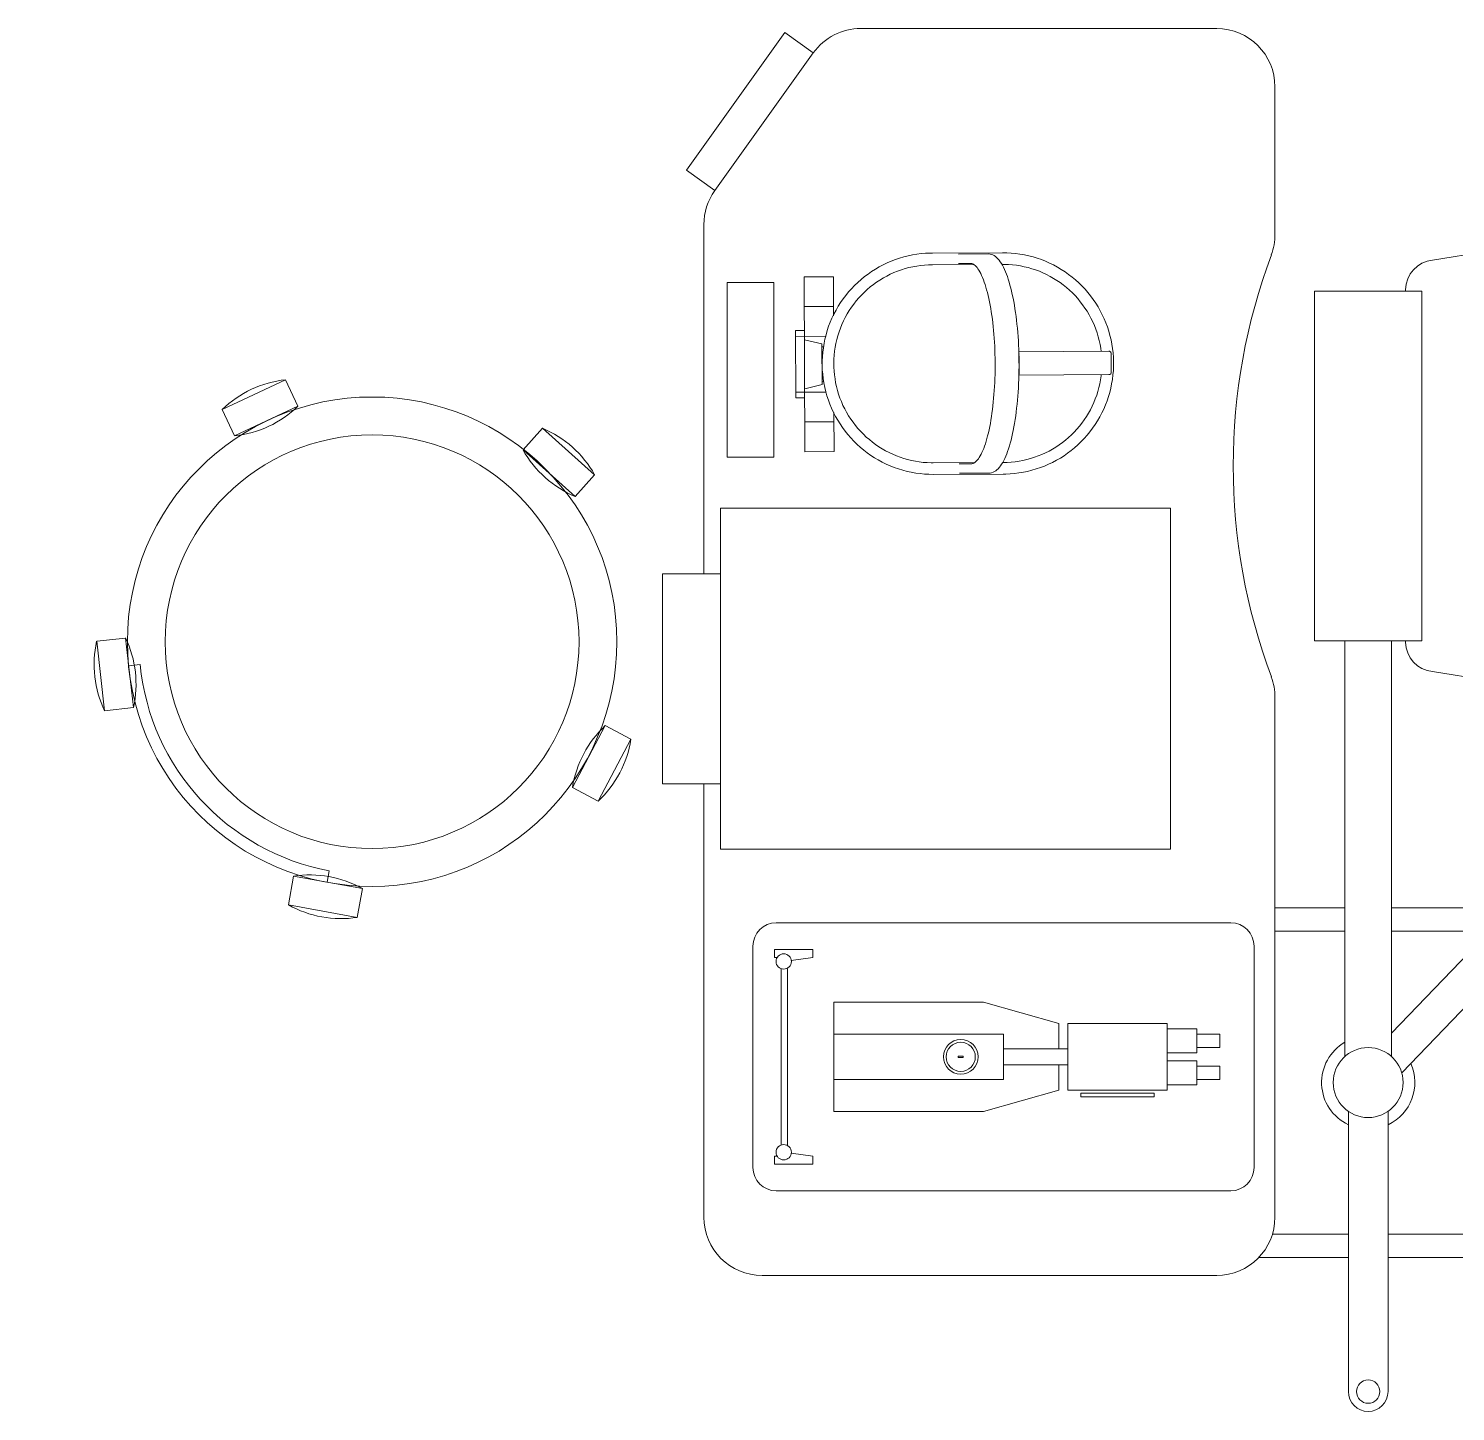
# Model space of a CAD drawing. Header units: millimetres. Extents: x -160614 to 59925, y -157025 to 0.
# Drawn here: x -59699 to -58475, y -108536 to -107349 of the extents above; entities that cross this region are included whole.
import ezdxf

# ---------------------------------------------------------------- set-up
doc = ezdxf.new("R2010")
doc.units = ezdxf.units.MM
doc.header["$LTSCALE"] = 8
doc.layers.get('0').update_dxf_attribs({"color": 9, "lineweight": 5})
doc.layers.add('72_EGR_EQP_TAG', color=9, linetype='Continuous', lineweight=5)
doc.layers.add('LOADING', color=9, linetype='Continuous', lineweight=5)
doc.layers.get('0').off()
doc.layers.get('0').freeze()

# ---------------------------------------------------------------- blocks, each defined once
blk = doc.blocks.new('ME12281-P')
for p, q in [((0.4454, 0.3153), (0.0554, 0.3153)), ((0.0354, 0.2953), (0.0354, 0.1053)), ((0.4654, 0.1053), (0.4654, 0.2953)), ((0.414, 0.2923), (0.414, 0.2855)), ((0.4469, 0.2923), (0.414, 0.2923)), ((0.414, 0.2855), (0.4325, 0.283)), ((0.4469, 0.2855), (0.4447, 0.2855)), ((0.4469, 0.2923), (0.4469, 0.2855)), ((0.4356, 0.2759), (0.4356, 0.124)), ((0.4412, 0.2759), (0.4412, 0.1246)), ((0.2028, 0.2289), (0.2676, 0.2473)), ((0.2676, 0.2473), (0.3961, 0.2473)), ((0.3961, 0.2473), (0.3961, 0.1533)), ((0.0845, 0.2243), (0.1099, 0.2243)), ((0.0845, 0.2243), (0.0845, 0.2037)), ((0.1099, 0.2289), (0.1953, 0.2289)), ((0.1099, 0.2289), (0.1099, 0.1716)), ((0.1953, 0.2289), (0.1953, 0.1716)), ((0.2028, 0.2289), (0.2028, 0.2071)), ((0.0648, 0.2198), (0.0845, 0.2198)), ((0.0648, 0.2198), (0.0648, 0.2083)), ((0.0648, 0.2083), (0.0845, 0.2083)), ((0.2504, 0.2198), (0.3961, 0.2198)), ((0.2504, 0.2198), (0.2504, 0.1808)), ((0.0845, 0.2037), (0.1099, 0.2037)), ((0.0845, 0.1968), (0.0845, 0.1762)), ((0.0845, 0.1968), (0.1099, 0.1968)), ((0.1953, 0.2071), (0.2504, 0.2071)), ((0.2851, 0.2009), (0.2851, 0.1996)), ((0.2851, 0.2009), (0.2892, 0.2009)), ((0.2851, 0.1996), (0.2892, 0.1996)), ((0.2892, 0.2009), (0.2892, 0.1996)), ((0.0648, 0.1922), (0.0648, 0.1808)), ((0.0648, 0.1922), (0.0845, 0.1922)), ((0.1953, 0.1934), (0.2504, 0.1934)), ((0.2028, 0.1934), (0.2028, 0.1716)), ((0.0648, 0.1808), (0.0845, 0.1808)), ((0.0845, 0.1762), (0.1099, 0.1762)), ((0.1099, 0.1716), (0.1953, 0.1716)), ((0.2028, 0.1716), (0.2676, 0.1533)), ((0.2504, 0.1808), (0.3961, 0.1808)), ((0.1211, 0.1692), (0.1211, 0.166)), ((0.1211, 0.1692), (0.184, 0.1692)), ((0.1211, 0.166), (0.184, 0.166)), ((0.184, 0.1692), (0.184, 0.166)), ((0.2676, 0.1533), (0.3961, 0.1533)), ((0.414, 0.1151), (0.4325, 0.1175)), ((0.414, 0.1151), (0.414, 0.1082)), ((0.4469, 0.1151), (0.4447, 0.1151)), ((0.4469, 0.1082), (0.4469, 0.1151)), ((0.4469, 0.1082), (0.414, 0.1082)), ((0.0554, 0.0853), (0.4454, 0.0853))]:
    blk.add_line(p, q)
for centre, radius in [((0.439, 0.2821), 0.00657), ((0.2871, 0.2003), 0.0149), ((0.2871, 0.2003), 0.0125), ((0.439, 0.1184), 0.00657)]:
    blk.add_circle(centre, radius)
for centre, start, end in [((0.0554, 0.2953), 90, 180), ((0.4454, 0.2953), 0, 90), ((0.0554, 0.1053), 180, 270), ((0.4454, 0.1053), 270, 0)]:
    blk.add_arc(centre, 0.02, start, end)
blk = doc.blocks.new('ME18014A-P')
for p, q in [((0.2537, 1.2997), (0.2362, 1.2753)), ((0.2537, 1.2997), (0.3719, 1.2152)), ((-0.6447, 1.2847), (-0.2727, 1.2847)), ((-0.0927, 1.2847), (0.2071, 1.2847)), ((0.2362, 1.2753), (0.3544, 1.1908)), ((0.2362, 1.2753), (0.3544, 1.1908)), ((-0.6947, 1.2347), (-0.6947, 0.8447)), ((0.3719, 1.2152), (0.3544, 1.1908)), ((0.3753, 1.1501), (0.3753, 0.8447)), ((-0.6792, 0.7317), (-0.6792, 0.8085)), ((-0.6592, 0.7317), (-0.6592, 0.7968)), ((-0.6447, 0.7947), (-0.1986, 0.7947)), ((-0.3992, 0.7347), (-0.3992, 0.7947)), ((-0.3792, 0.7347), (-0.3792, 0.7947)), ((0.1986, 0.7947), (0.3253, 0.7947)), ((-0.15, 0.7347), (-0.5068, 0.7347)), ((-0.7944, 0.7317), (-0.5539, 0.7317)), ((-0.5539, 0.6977), (-0.7944, 0.6977)), ((-0.6792, 0.3732), (-0.6792, 0.6977)), ((-0.6592, 0.3932), (-0.6592, 0.6977)), ((-0.3759, 0.5465), (-0.5208, 0.6859)), ((-0.15, 0.6947), (-0.5068, 0.6947)), ((-0.3551, 0.5682), (-0.4867, 0.6947)), ((-0.3992, 0.6105), (-0.3992, 0.6947)), ((-0.3792, 0.5913), (-0.3792, 0.6947)), ((-0.15, 0.6826), (-0.1512, 0.6826)), ((0.1512, 0.6826), (0.15, 0.6826)), ((-0.1765, 0.6594), (-0.1913, 0.5686)), ((0.1913, 0.5686), (0.1765, 0.6594))]:
    blk.add_line(p, q)
for points in [[(-0.2727, 1.2703), (-0.0927, 1.2703), (-0.0927, 1.3203), (-0.2727, 1.3203)], [(-0.3289, 0.8843), (-0.3289, 1.2703), (-0.0364, 1.2703), (-0.0364, 0.8843)], [(-0.15, 0.6686), (0.15, 0.6686), (0.15, 0.7607), (-0.15, 0.7607)]]:
    blk.add_lwpolyline(points, close=True)
for centre, radius in [((-0.5292, 0.7147), 0.03), ((-0.7944, 0.7147), 0.01)]:
    blk.add_circle(centre, radius)
for centre, radius, start, end in [((-0.6447, 1.2347), 0.05, 90, 180), ((0.2071, 1.2347), 0.05, 54.4343, 90), ((0.3253, 1.1501), 0.05, 0, 54.4343), ((-0.6447, 0.8447), 0.05, 180, 270), ((0.3253, 0.8447), 0.05, 270, 0), ((0, 0.313), 0.5175, 69.5195, 110.4805), ((-0.1986, 0.8447), 0.05, 270, 290.4805), ((0.1986, 0.8447), 0.05, 249.5195, 270), ((-0.5292, 0.7147), 0.04, 30, 154.8331), ((-0.7944, 0.7147), 0.017, 90, 270), ((-0.5292, 0.7147), 0.04, 205.1669, 294.1023), ((-0.1512, 0.6572), 0.0254, 90, 175.0303), ((0.1512, 0.6572), 0.0254, 4.9697, 90)]:
    blk.add_arc(centre, radius, start, end)
blk = doc.blocks.new('ME12818-P')
for p, q in [((-0.0723, 0.1635), (0.0777, 0.1635)), ((-0.0723, 0.1635), (-0.0723, 0.1385)), ((-0.0468, 0.1635), (-0.0468, 0.1385)), ((-0.0262, 0.1712), (0.0316, 0.1712)), ((-0.0262, 0.1712), (-0.0262, 0.1635)), ((-0.0212, 0.1712), (-0.0212, 0.145)), ((-0.0148, 0.1485), (-0.0184, 0.1635)), ((0.0238, 0.1635), (0.0202, 0.1485)), ((0.0266, 0.1712), (0.0266, 0.145)), ((0.0316, 0.1712), (0.0316, 0.1635)), ((0.0521, 0.1635), (0.0521, 0.1385)), ((0.0777, 0.1635), (0.0777, 0.1385)), ((0.0202, 0.1485), (-0.0148, 0.1485)), ((-0.0123, 0.1485), (-0.0123, 0.1471)), ((0.0177, 0.1471), (0.0177, 0.1485)), ((-0.0389, 0.1385), (-0.0723, 0.1385)), ((0.0777, 0.1385), (0.0442, 0.1385)), ((-0.0923, 0.0534), (-0.0923, -0.0066)), ((-0.0823, 0.018), (-0.0823, 0.0534)), ((0.0877, 0.0534), (0.0877, 0.018)), ((0.0977, -0.0066), (0.0977, 0.0534)), ((-0.0913, 0.0311), (-0.0913, 0.0053)), ((-0.0833, 0.0208), (-0.0833, 0.0311)), ((0.0887, 0.0311), (0.0887, 0.0208)), ((0.0967, 0.0053), (0.0967, 0.0311)), ((-0.0823, -0.0066), (-0.0823, -0.006)), ((0.0877, -0.0061), (0.0877, -0.0066)), ((-0.0053, -0.0205), (0.0107, -0.0205)), ((-0.0053, -0.0996), (-0.0058, -0.0996)), ((0.0107, -0.0996), (-0.0053, -0.0996)), ((0.0111, -0.0996), (0.0107, -0.0996))]:
    blk.add_line(p, q)
at = {"flags": 128}
for points in [[(0.0977, 0.0534), (0.0976, 0.0572), (0.0974, 0.061), (0.097, 0.0648), (0.0965, 0.0685), (0.0958, 0.0723), (0.095, 0.076), (0.094, 0.0796), (0.0929, 0.0833), (0.0916, 0.0869), (0.0902, 0.0904), (0.0886, 0.0939), (0.087, 0.0973), (0.0851, 0.1006), (0.0832, 0.1038), (0.0811, 0.107), (0.0789, 0.1101), (0.0766, 0.1131), (0.0741, 0.116), (0.0716, 0.1188), (0.0689, 0.1215), (0.0661, 0.1241), (0.0632, 0.1266), (0.0602, 0.129), (0.0572, 0.1312), (0.054, 0.1333), (0.0508, 0.1353), (0.0475, 0.1372), (0.0441, 0.1389), (0.0406, 0.1405), (0.0371, 0.1419), (0.0335, 0.1432), (0.0299, 0.1444), (0.0263, 0.1454), (0.0226, 0.1463), (0.0188, 0.147), (0.0151, 0.1476), (0.0113, 0.148), (0.0075, 0.1483), (0.0037, 0.1484), (-0.0001, 0.1483), (-0.0039, 0.1482), (-0.0077, 0.1478), (-0.0114, 0.1473), (-0.0152, 0.1467), (-0.0189, 0.1459), (-0.0226, 0.145), (-0.0262, 0.1439), (-0.0298, 0.1427), (-0.0334, 0.1413), (-0.0368, 0.1398), (-0.0403, 0.1381), (-0.0436, 0.1363), (-0.0469, 0.1344), (-0.0501, 0.1324), (-0.0532, 0.1302), (-0.0562, 0.1279), (-0.0592, 0.1255), (-0.062, 0.1229), (-0.0647, 0.1203), (-0.0674, 0.1176), (-0.0699, 0.1147), (-0.0723, 0.1118), (-0.0745, 0.1087), (-0.0767, 0.1056), (-0.0787, 0.1024), (-0.0806, 0.0991), (-0.0824, 0.0957), (-0.084, 0.0923), (-0.0855, 0.0888), (-0.0868, 0.0852), (-0.088, 0.0816), (-0.0891, 0.078), (-0.09, 0.0743), (-0.0907, 0.0705), (-0.0914, 0.0668), (-0.0918, 0.063), (-0.0921, 0.0592), (-0.0923, 0.0554), (-0.0923, 0.0534)], [(-0.0823, 0.0534), (-0.0822, 0.0568), (-0.082, 0.0602), (-0.0817, 0.0636), (-0.0812, 0.0669), (-0.0806, 0.0703), (-0.0799, 0.0736), (-0.079, 0.0769), (-0.078, 0.0801), (-0.0769, 0.0833), (-0.0756, 0.0865), (-0.0742, 0.0896), (-0.0727, 0.0926), (-0.0711, 0.0956), (-0.0693, 0.0985), (-0.0675, 0.1014), (-0.0655, 0.1041), (-0.0634, 0.1068), (-0.0612, 0.1094), (-0.0589, 0.1119), (-0.0565, 0.1144), (-0.054, 0.1167), (-0.0515, 0.1189), (-0.0488, 0.121), (-0.0461, 0.123), (-0.0432, 0.1249), (-0.0403, 0.1267), (-0.0374, 0.1284), (-0.0343, 0.1299), (-0.0313, 0.1313), (-0.0281, 0.1326), (-0.0249, 0.1338), (-0.0217, 0.1348), (-0.0184, 0.1357), (-0.0151, 0.1365), (-0.0118, 0.1371), (-0.0084, 0.1377), (-0.005, 0.138), (-0.0016, 0.1383), (0.0018, 0.1384), (0.0052, 0.1383), (0.0086, 0.1382), (0.012, 0.1379), (0.0153, 0.1374), (0.0187, 0.1369), (0.022, 0.1362), (0.0253, 0.1353), (0.0286, 0.1344), (0.0318, 0.1333), (0.0349, 0.132), (0.0381, 0.1307), (0.0411, 0.1292), (0.0441, 0.1276), (0.0471, 0.1259), (0.0499, 0.1241), (0.0527, 0.1221), (0.0554, 0.1201), (0.058, 0.1179), (0.0606, 0.1156), (0.063, 0.1133), (0.0654, 0.1108), (0.0676, 0.1082), (0.0698, 0.1056), (0.0718, 0.1029), (0.0737, 0.1001), (0.0755, 0.0972), (0.0772, 0.0943), (0.0788, 0.0912), (0.0803, 0.0882), (0.0816, 0.085), (0.0828, 0.0819), (0.0839, 0.0786), (0.0848, 0.0754), (0.0856, 0.0721), (0.0863, 0.0687), (0.0868, 0.0654), (0.0873, 0.062), (0.0875, 0.0586), (0.0877, 0.0552), (0.0877, 0.0534)], [(-0.0833, 0.0208), (-0.0833, 0.0202), (-0.0831, 0.0195), (-0.0829, 0.0189), (-0.0825, 0.0182), (-0.082, 0.0175), (-0.0813, 0.0167), (-0.0805, 0.016), (-0.0796, 0.0152), (-0.0785, 0.0144), (-0.0773, 0.0136), (-0.076, 0.0128), (-0.0745, 0.012), (-0.0729, 0.0113), (-0.0711, 0.0105), (-0.0692, 0.0098), (-0.0672, 0.009), (-0.0651, 0.0083), (-0.0629, 0.0077), (-0.0606, 0.007), (-0.0581, 0.0064), (-0.0556, 0.0057), (-0.053, 0.0052), (-0.0502, 0.0046), (-0.0474, 0.0041), (-0.0445, 0.0036), (-0.0416, 0.0031), (-0.0385, 0.0027), (-0.0354, 0.0022), (-0.0322, 0.0019), (-0.029, 0.0015), (-0.0257, 0.0012), (-0.0224, 0.0009), (-0.019, 0.0007), (-0.0156, 0.0005), (-0.0122, 0.0003), (-0.0087, 0.0002), (-0.0052, 0.0001), (-0.0017, 0), (0.0017, 0), (0.0052, 0), (0.0087, 0), (0.0122, 0.0001), (0.0157, 0.0002), (0.0191, 0.0004), (0.0226, 0.0006), (0.026, 0.0008), (0.0293, 0.0011), (0.0326, 0.0014), (0.0359, 0.0017), (0.0391, 0.002), (0.0422, 0.0024), (0.0453, 0.0029), (0.0483, 0.0033), (0.0513, 0.0038), (0.0541, 0.0043), (0.0569, 0.0049), (0.0596, 0.0054), (0.0622, 0.006), (0.0647, 0.0067), (0.067, 0.0073), (0.0693, 0.008), (0.0715, 0.0087), (0.0736, 0.0094), (0.0755, 0.0101), (0.0773, 0.0109), (0.079, 0.0116), (0.0806, 0.0124), (0.082, 0.0132), (0.0833, 0.014), (0.0844, 0.0147), (0.0854, 0.0155), (0.0863, 0.0163), (0.087, 0.0171), (0.0876, 0.0178), (0.0881, 0.0185), (0.0884, 0.0192), (0.0886, 0.0198), (0.0887, 0.0204), (0.0887, 0.0208)], [(-0.0913, 0.0053), (-0.0912, 0.004), (-0.0909, 0.0028), (-0.0905, 0.0016), (-0.0898, 0.0005), (-0.089, -0.0007), (-0.0881, -0.0017), (-0.0871, -0.0028), (-0.0859, -0.0038), (-0.0845, -0.0047), (-0.0831, -0.0057), (-0.0815, -0.0066), (-0.0798, -0.0075), (-0.078, -0.0083), (-0.076, -0.0092), (-0.0739, -0.01), (-0.0718, -0.0108), (-0.0695, -0.0116), (-0.067, -0.0123), (-0.0645, -0.013), (-0.0619, -0.0137), (-0.0592, -0.0144), (-0.0563, -0.015), (-0.0534, -0.0156), (-0.0504, -0.0162), (-0.0473, -0.0167), (-0.0442, -0.0172), (-0.0409, -0.0177), (-0.0376, -0.0181), (-0.0343, -0.0185), (-0.0308, -0.0189), (-0.0274, -0.0192), (-0.0238, -0.0195), (-0.0203, -0.0198), (-0.0167, -0.02), (-0.013, -0.0202), (-0.0094, -0.0203), (-0.0057, -0.0204), (-0.002, -0.0205), (0.0017, -0.0205), (0.0054, -0.0205), (0.0091, -0.0204), (0.0128, -0.0204), (0.0164, -0.0202), (0.0201, -0.0201), (0.0237, -0.0199), (0.0273, -0.0196), (0.0309, -0.0194), (0.0344, -0.0191), (0.0378, -0.0187), (0.0412, -0.0183), (0.0446, -0.0179), (0.0478, -0.0175), (0.051, -0.017), (0.0542, -0.0165), (0.0572, -0.0159), (0.0602, -0.0153), (0.063, -0.0147), (0.0658, -0.0141), (0.0685, -0.0134), (0.0711, -0.0127), (0.0735, -0.012), (0.0759, -0.0112), (0.0782, -0.0104), (0.0803, -0.0096), (0.0823, -0.0088), (0.0842, -0.008), (0.086, -0.0071), (0.0876, -0.0062), (0.0892, -0.0052), (0.0906, -0.0043), (0.0918, -0.0033), (0.093, -0.0023), (0.094, -0.0012), (0.0948, -0.0002), (0.0955, 0.001), (0.0961, 0.0022), (0.0965, 0.0034), (0.0967, 0.0046), (0.0967, 0.0053)], [(-0.0923, -0.0066), (-0.0922, -0.0104), (-0.092, -0.0142), (-0.0916, -0.018), (-0.0911, -0.0217), (-0.0904, -0.0255), (-0.0896, -0.0292), (-0.0886, -0.0329), (-0.0875, -0.0365), (-0.0862, -0.0401), (-0.0848, -0.0436), (-0.0833, -0.0471), (-0.0816, -0.0505), (-0.0797, -0.0538), (-0.0778, -0.0571), (-0.0757, -0.0603), (-0.0735, -0.0633), (-0.0712, -0.0663), (-0.0687, -0.0693), (-0.0662, -0.0721), (-0.0635, -0.0748), (-0.0607, -0.0774), (-0.0578, -0.0798), (-0.0549, -0.0822), (-0.0518, -0.0844), (-0.0486, -0.0866), (-0.0454, -0.0885), (-0.0421, -0.0904), (-0.0387, -0.0921), (-0.0352, -0.0937), (-0.0317, -0.0952), (-0.0282, -0.0965), (-0.0245, -0.0976), (-0.0209, -0.0986), (-0.0172, -0.0995), (-0.0135, -0.1002), (-0.0097, -0.1008), (-0.0059, -0.1012), (-0.0021, -0.1015), (0.0017, -0.1016), (0.0055, -0.1016), (0.0093, -0.1014), (0.013, -0.101), (0.0168, -0.1006), (0.0206, -0.0999), (0.0243, -0.0991), (0.028, -0.0982), (0.0316, -0.0971), (0.0352, -0.0959), (0.0387, -0.0945), (0.0422, -0.093), (0.0456, -0.0913), (0.049, -0.0896), (0.0523, -0.0876), (0.0555, -0.0856), (0.0586, -0.0834), (0.0616, -0.0811), (0.0646, -0.0787), (0.0674, -0.0762), (0.0701, -0.0735), (0.0727, -0.0708), (0.0753, -0.0679), (0.0776, -0.065), (0.0799, -0.0619), (0.0821, -0.0588), (0.0841, -0.0556), (0.086, -0.0523), (0.0878, -0.0489), (0.0894, -0.0455), (0.0909, -0.042), (0.0922, -0.0384), (0.0934, -0.0348), (0.0945, -0.0312), (0.0954, -0.0275), (0.0961, -0.0238), (0.0967, -0.02), (0.0972, -0.0162), (0.0975, -0.0125), (0.0977, -0.0087), (0.0977, -0.0066)], [(-0.0073, -0.091), (-0.0099, -0.0907), (-0.0133, -0.0901), (-0.0166, -0.0894), (-0.0199, -0.0886), (-0.0232, -0.0876), (-0.0264, -0.0865), (-0.0296, -0.0853), (-0.0327, -0.0839), (-0.0357, -0.0824), (-0.0387, -0.0808), (-0.0417, -0.0791), (-0.0445, -0.0773), (-0.0473, -0.0753), (-0.05, -0.0733), (-0.0527, -0.0711), (-0.0552, -0.0689), (-0.0576, -0.0665), (-0.06, -0.064), (-0.0622, -0.0615), (-0.0644, -0.0588), (-0.0664, -0.0561), (-0.0683, -0.0533), (-0.0701, -0.0504), (-0.0718, -0.0475), (-0.0734, -0.0445), (-0.0749, -0.0414), (-0.0762, -0.0383), (-0.0774, -0.0351), (-0.0785, -0.0319), (-0.0794, -0.0286), (-0.0802, -0.0253), (-0.0809, -0.022), (-0.0815, -0.0186), (-0.0819, -0.0152), (-0.0821, -0.0118), (-0.0823, -0.0084), (-0.0823, -0.0066)], [(0.0877, -0.0066), (0.0876, -0.01), (0.0874, -0.0134), (0.0871, -0.0168), (0.0866, -0.0202), (0.086, -0.0235), (0.0853, -0.0268), (0.0844, -0.0301), (0.0834, -0.0334), (0.0822, -0.0366), (0.081, -0.0397), (0.0796, -0.0428), (0.0781, -0.0459), (0.0765, -0.0488), (0.0747, -0.0518), (0.0728, -0.0546), (0.0709, -0.0574), (0.0688, -0.0601), (0.0666, -0.0627), (0.0643, -0.0652), (0.0619, -0.0676), (0.0594, -0.0699), (0.0569, -0.0721), (0.0542, -0.0742), (0.0514, -0.0762), (0.0486, -0.0781), (0.0457, -0.0799), (0.0428, -0.0816), (0.0397, -0.0831), (0.0366, -0.0845), (0.0335, -0.0858), (0.0303, -0.087), (0.0271, -0.088), (0.0238, -0.089), (0.0205, -0.0897), (0.0171, -0.0904), (0.0138, -0.0909), (0.0127, -0.091)], [(-0.0073, -0.0204), (-0.0073, -0.0976)], [(0.0127, -0.0976), (0.0127, -0.0204)], [(-0.0059, -0.0995), (-0.0062, -0.0994), (-0.0066, -0.0992), (-0.0069, -0.0989), (-0.0071, -0.0985), (-0.0073, -0.0981), (-0.0073, -0.0976)], [(0.0127, -0.0976), (0.0126, -0.0981), (0.0125, -0.0985), (0.0123, -0.0989), (0.0119, -0.0992), (0.0116, -0.0994), (0.0113, -0.0995)]]:
    blk.add_lwpolyline(points, dxfattribs=at)
for centre, major_axis, start_param, end_param in [((-0.0053, -0.02), (0.002, 0), 3.665191, 4.712389), ((0.0107, -0.02), (-0.002, 0), 1.570796, 2.617994)]:
    blk.add_ellipse(centre, major_axis=major_axis, ratio=0.262075, start_param=start_param, end_param=end_param)
blk = doc.blocks.new('HF10037B-P')
at = {"layer": 'LOADING'}
for p, q in [((0.2459, 0.134), (0.1859, 0.134)), ((0.1859, 0.134), (0.1859, 0.109)), ((0.2459, 0.134), (0.2459, 0.109)), ((0.2459, 0.109), (0.1859, 0.109)), ((0, 0), (-0.0142, -0.0583)), ((0, 0), (0.0243, -0.0059)), ((0.0243, -0.0059), (0.01, -0.0642)), ((0.4071, -0.0094), (0.431, -0.0018)), ((0.4071, -0.0094), (0.4255, -0.0665)), ((0.431, -0.0018), (0.4493, -0.0589)), ((0.4069, -0.0417), (0.4165, -0.0387)), ((-0.0142, -0.0583), (0.01, -0.0642)), ((0.4255, -0.0665), (0.4493, -0.0589)), ((0.0524, -0.2725), (0.0674, -0.2525)), ((0.0674, -0.2525), (0.1154, -0.2885)), ((0.3125, -0.2897), (0.362, -0.2558)), ((0.3761, -0.2764), (0.362, -0.2558)), ((0.3267, -0.268), (0.3323, -0.2763)), ((0.0524, -0.2725), (0.1004, -0.3085)), ((0.3266, -0.3103), (0.3761, -0.2764)), ((0.1004, -0.3085), (0.1154, -0.2885)), ((0.3266, -0.3103), (0.3125, -0.2897))]:
    blk.add_line(p, q, dxfattribs=at)
for radius in [0.21, 0.1775]:
    blk.add_circle((0.2161, -0.1014), radius, dxfattribs=at)
for centre, radius, start, end in [((0.2159, 0.0465), 0.0925, 71.0754, 108.9246), ((0.2159, 0.1965), 0.0925, 251.0754, 288.9246), ((0.0779, -0.0499), 0.0925, 147.3419, 185.1912), ((-0.0678, -0.0143), 0.0925, 327.3419, 5.1912), ((0.4996, -0.0113), 0.0925, 178.8412, 216.6904), ((0.3568, -0.057), 0.0925, 358.8412, 36.6904), ((0.2161, -0.1014), 0.2, 303.6037, 17.3657), ((0.0389, -0.3404), 0.0925, 34.1875, 72.0368), ((0.3867, -0.3449), 0.0925, 105.5121, 143.3614), ((0.1289, -0.2205), 0.0925, 214.1875, 252.0368), ((0.3019, -0.2212), 0.0925, 285.5121, 323.3614)]:
    blk.add_arc(centre, radius, start, end, dxfattribs=at)
blk = doc.blocks.new('1stF')
at = {"layer": 'LOADING', "color": 9, "extrusion": (-1.66552e-10, -4.6879e-08, 1), "elevation": 0}
blk.add_lwpolyline([(-59059.7, -107567.2), (-59059.7, -107717.2), (-59099.7, -107717.2), (-59099.7, -107567.2)], close=True, dxfattribs=at)
at = {"layer": 'LOADING', "color": 9, "extrusion": (1.43227e-21, 4.73306e-08, -1), "xscale": -999.9999999999999, "yscale": 999.9999999999999, "zscale": -999.9999999999999, "rotation": 270}
blk.add_blockref('ME18014A-P', (57834.9, -107724.6, 0), dxfattribs=at)
at = {"layer": 'LOADING', "color": 9, "extrusion": (-1.43227e-21, -4.73306e-08, 1), "xscale": -1000, "yscale": 1000, "zscale": 1000, "rotation": 90.24544648778834}
blk.add_blockref('ME12818-P', (-58869.7, -107634, 0), dxfattribs=at)
at = {"layer": 'LOADING', "color": 9, "extrusion": (-2.79672e-08, 3.6788e-07, -1), "xscale": -1000.000000000001, "yscale": 1000.000000000001, "zscale": 999.999999999999, "rotation": 117.971696169471}
blk.add_blockref('HF10037B-P', (59213.3, -107732.2, 0), dxfattribs=at)
at = {"layer": 'LOADING', "color": 9, "extrusion": (-1.43227e-21, -4.73306e-08, 1), "xscale": -1000, "yscale": 999.9999999999999, "zscale": 999.9999999999999}
blk.add_blockref('ME12281-P', (-58612.1, -108432, 3.4), dxfattribs=at)

msp = doc.modelspace()

# ---------------------------------------------------------------- block references
at = {"layer": '72_EGR_EQP_TAG'}
msp.add_blockref('1stF', (0, 0), dxfattribs=at)

doc.saveas('drawing.dxf')
